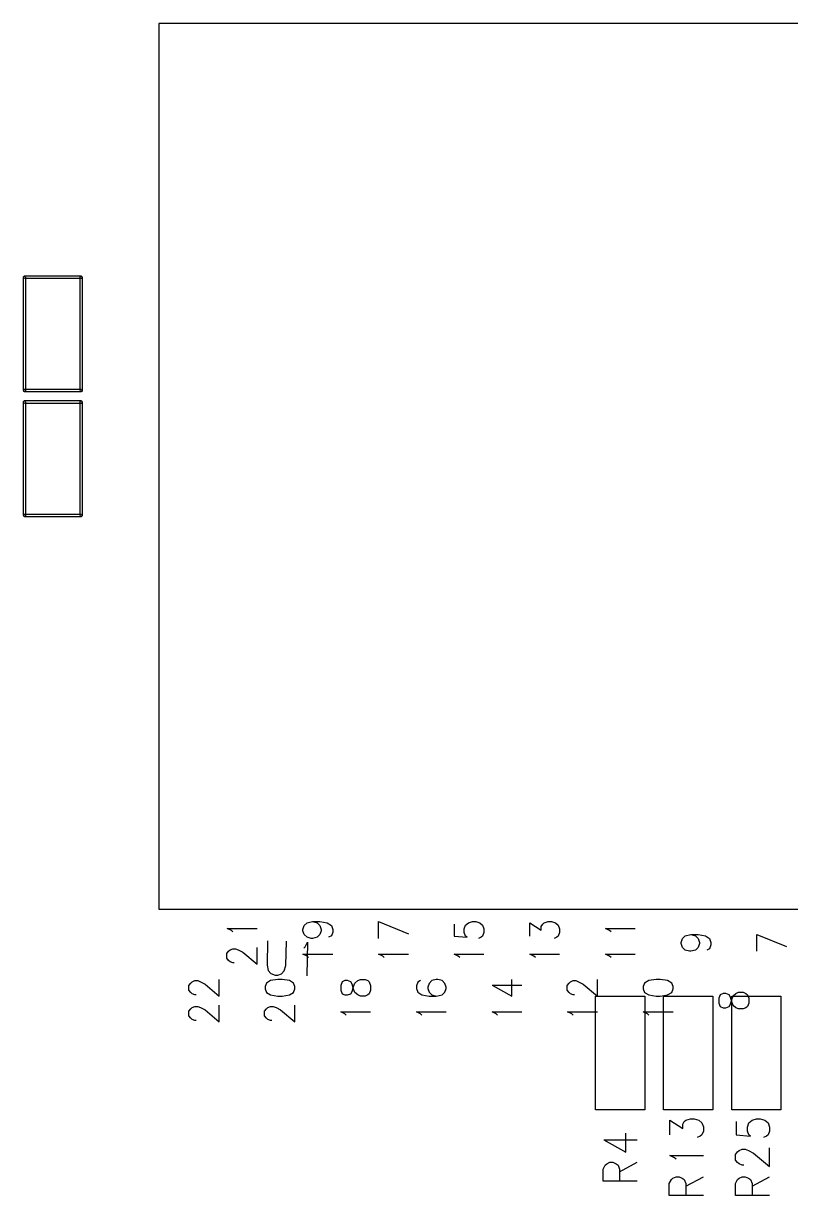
# Model space of a CAD drawing. Extents: x 295 to 953, y 10 to 290.
# Drawn here: x 641.9 to 682.5, y 151.5 to 213.4 of the extents above; entities that cross this region are included whole.
import ezdxf

# ---------------------------------------------------------------- set-up
doc = ezdxf.new("R2010")
doc.units = 0
doc.header["$LTSCALE"] = 5
doc.header["$MEASUREMENT"] = 0
doc.layers.add('13_C-SILK_GBR', color=7, linetype='CONTINUOUS')

msp = doc.modelspace()

# ---------------------------------------------------------------- linework, layer by layer
at = {"layer": '13_C-SILK_GBR', "color": 7}
for p, q in [((695.878, 213.4), (649.078, 213.4)), ((649.078, 213.4), (649.078, 166.6)), ((641.924, 200.02), (641.958, 200.054)), ((641.958, 200.054), (641.924, 200.02)), ((641.958, 200.054), (641.998, 200.054)), ((641.978, 200.054), (641.958, 200.054)), ((644.978, 200.054), (641.978, 200.054)), ((641.998, 200.054), (642.032, 200.02)), ((644.924, 200.02), (644.958, 200.054)), ((644.958, 200.054), (644.998, 200.054)), ((644.998, 200.054), (645.032, 200.02)), ((645.032, 200.02), (644.998, 200.054)), ((641.924, 200), (641.924, 200.02)), ((641.924, 200.02), (641.924, 199.98)), ((641.924, 194), (641.924, 200)), ((641.924, 199.98), (641.958, 199.946)), ((641.978, 199.946), (644.978, 199.946)), ((642.032, 200), (642.032, 194)), ((644.924, 200), (644.924, 200.02)), ((644.924, 194), (644.924, 200)), ((644.978, 199.946), (644.998, 199.946)), ((644.998, 199.946), (645.032, 199.98)), ((645.032, 199.98), (645.032, 200.02)), ((645.032, 200), (645.032, 194)), ((641.958, 194.054), (641.924, 194.02)), ((641.924, 194.02), (641.924, 193.98)), ((641.924, 193.98), (641.958, 193.946)), ((641.958, 193.946), (641.924, 193.98)), ((641.978, 194.054), (641.958, 194.054)), ((641.998, 193.946), (641.958, 193.946)), ((644.978, 194.054), (641.978, 194.054)), ((641.978, 193.946), (644.978, 193.946)), ((642.032, 193.98), (641.998, 193.946)), ((642.032, 194), (642.032, 193.98)), ((644.958, 193.946), (644.924, 193.98)), ((644.998, 193.946), (644.958, 193.946)), ((644.978, 193.946), (644.998, 193.946)), ((645.032, 194.02), (644.998, 194.054)), ((645.032, 193.98), (644.998, 193.946)), ((644.998, 193.946), (645.032, 193.98)), ((645.032, 193.98), (645.032, 194.02)), ((645.032, 194), (645.032, 193.98)), ((641.924, 193.42), (641.958, 193.454)), ((641.958, 193.454), (641.924, 193.42)), ((641.924, 193.4), (641.924, 193.42)), ((641.924, 193.42), (641.924, 193.38)), ((641.924, 187.4), (641.924, 193.4)), ((641.924, 193.38), (641.958, 193.346)), ((641.958, 193.454), (641.998, 193.454)), ((641.978, 193.454), (641.958, 193.454)), ((644.978, 193.454), (641.978, 193.454)), ((641.978, 193.346), (644.978, 193.346)), ((641.998, 193.454), (642.032, 193.42)), ((642.032, 193.4), (642.032, 187.4)), ((644.924, 193.42), (644.958, 193.454)), ((644.924, 193.4), (644.924, 193.42)), ((644.924, 187.4), (644.924, 193.4)), ((644.958, 193.454), (644.998, 193.454)), ((644.978, 193.346), (644.998, 193.346)), ((645.032, 193.42), (644.998, 193.454)), ((644.998, 193.454), (645.032, 193.42)), ((644.998, 193.346), (645.032, 193.38)), ((645.032, 193.38), (645.032, 193.42)), ((645.032, 193.4), (645.032, 187.4)), ((641.958, 187.454), (641.924, 187.42)), ((641.924, 187.42), (641.924, 187.38)), ((641.958, 187.346), (641.924, 187.38)), ((641.924, 187.38), (641.958, 187.346)), ((641.978, 187.454), (641.958, 187.454)), ((641.998, 187.346), (641.958, 187.346)), ((644.978, 187.454), (641.978, 187.454)), ((641.978, 187.346), (644.978, 187.346)), ((642.032, 187.38), (641.998, 187.346)), ((642.032, 187.4), (642.032, 187.38)), ((644.958, 187.346), (644.924, 187.38)), ((644.998, 187.346), (644.958, 187.346)), ((644.978, 187.346), (644.998, 187.346)), ((645.032, 187.42), (644.998, 187.454)), ((645.032, 187.38), (644.998, 187.346)), ((644.998, 187.346), (645.032, 187.38)), ((645.032, 187.38), (645.032, 187.42)), ((645.032, 187.4), (645.032, 187.38)), ((649.078, 166.6), (695.878, 166.6)), ((652.92, 165.476), (652.702, 165.582)), ((652.702, 165.582), (654.278, 165.582)), ((652.994, 165.404), (652.92, 165.476)), ((656.702, 165.528), (656.774, 165.74)), ((656.702, 165.466), (656.702, 165.528)), ((656.774, 165.264), (656.702, 165.466)), ((656.774, 165.74), (656.92, 165.874)), ((656.92, 165.874), (657.212, 165.944)), ((657.212, 165.944), (657.454, 165.874)), ((657.212, 165.944), (657.6, 165.944)), ((657.454, 165.874), (657.6, 165.74)), ((657.6, 165.944), (657.988, 165.874)), ((657.6, 165.74), (657.672, 165.528)), ((657.672, 165.466), (657.6, 165.264)), ((657.672, 165.528), (657.672, 165.466)), ((657.988, 165.874), (658.206, 165.74)), ((658.206, 165.74), (658.278, 165.528)), ((658.278, 165.396), (658.206, 165.192)), ((658.278, 165.528), (658.278, 165.396)), ((660.702, 165.06), (660.702, 165.944)), ((660.702, 165.944), (662.278, 165.308)), ((664.702, 165.812), (664.702, 165.184)), ((665.236, 165.556), (665.308, 165.75)), ((665.236, 165.37), (665.236, 165.556)), ((665.308, 165.184), (665.236, 165.37)), ((665.308, 165.75), (665.454, 165.874)), ((665.454, 165.874), (665.672, 165.944)), ((665.672, 165.944), (665.842, 165.944)), ((665.842, 165.944), (666.06, 165.874)), ((666.06, 165.874), (666.206, 165.75)), ((666.206, 165.75), (666.278, 165.556)), ((666.278, 165.37), (666.206, 165.184)), ((666.278, 165.556), (666.278, 165.37)), ((668.702, 165.184), (668.702, 165.874)), ((668.702, 165.874), (669.308, 165.494)), ((669.308, 165.688), (669.382, 165.812)), ((669.308, 165.494), (669.308, 165.688)), ((669.382, 165.812), (669.454, 165.874)), ((669.454, 165.874), (669.672, 165.944)), ((669.672, 165.944), (669.842, 165.944)), ((669.842, 165.944), (670.06, 165.874)), ((670.06, 165.874), (670.206, 165.75)), ((670.206, 165.75), (670.278, 165.564)), ((670.278, 165.37), (670.206, 165.184)), ((670.278, 165.564), (670.278, 165.37)), ((672.92, 165.476), (672.702, 165.582)), ((672.702, 165.582), (674.278, 165.582)), ((672.994, 165.404), (672.92, 165.476)), ((654.832, 164.922), (654.81, 163.64)), ((655.804, 163.622), (655.826, 164.904)), ((656.92, 165.122), (656.774, 165.264)), ((656.824, 164.614), (656.948, 164.858)), ((656.948, 164.858), (656.916, 163.086)), ((657.138, 165.06), (656.92, 165.122)), ((657.212, 165.06), (657.138, 165.06)), ((657.454, 165.122), (657.212, 165.06)), ((657.6, 165.264), (657.454, 165.122)), ((658.206, 165.192), (658.06, 165.122)), ((664.702, 165.184), (665.382, 165.122)), ((665.382, 165.122), (665.308, 165.184)), ((666.132, 165.122), (665.988, 165.06)), ((666.206, 165.184), (666.132, 165.122)), ((670.132, 165.122), (669.988, 165.06)), ((670.206, 165.184), (670.132, 165.122)), ((676.702, 164.848), (676.774, 165.06)), ((676.702, 164.786), (676.702, 164.848)), ((676.774, 164.584), (676.702, 164.786)), ((676.774, 165.06), (676.92, 165.194)), ((676.92, 165.194), (677.212, 165.264)), ((677.212, 165.264), (677.454, 165.194)), ((677.212, 165.264), (677.6, 165.264)), ((677.454, 165.194), (677.6, 165.06)), ((677.6, 165.264), (677.988, 165.194)), ((677.6, 165.06), (677.672, 164.848)), ((677.672, 164.786), (677.6, 164.584)), ((677.672, 164.848), (677.672, 164.786)), ((677.988, 165.194), (678.206, 165.06)), ((678.206, 165.06), (678.278, 164.848)), ((678.278, 164.848), (678.278, 164.716)), ((680.702, 164.38), (680.702, 165.264)), ((680.702, 165.264), (682.278, 164.628)), ((652.678, 164.266), (652.774, 164.39)), ((652.678, 164.01), (652.678, 164.266)), ((652.774, 164.39), (652.848, 164.452)), ((652.848, 164.452), (652.994, 164.514)), ((652.994, 164.514), (653.138, 164.514)), ((653.138, 164.514), (653.284, 164.452)), ((653.284, 164.452), (653.526, 164.328)), ((653.526, 164.328), (654.278, 163.7)), ((654.278, 163.7), (654.278, 164.584)), ((656.92, 164.116), (656.702, 164.222)), ((656.702, 164.222), (658.278, 164.222)), ((656.744, 164.534), (656.824, 164.614)), ((656.994, 164.044), (656.92, 164.116)), ((660.92, 164.116), (660.702, 164.222)), ((660.702, 164.222), (662.278, 164.222)), ((660.994, 164.044), (660.92, 164.116)), ((664.92, 164.116), (664.702, 164.222)), ((664.702, 164.222), (666.278, 164.222)), ((664.994, 164.044), (664.92, 164.116)), ((668.92, 164.116), (668.702, 164.222)), ((668.702, 164.222), (670.278, 164.222)), ((668.994, 164.044), (668.92, 164.116)), ((672.92, 164.116), (672.702, 164.222)), ((672.702, 164.222), (674.278, 164.222)), ((672.994, 164.044), (672.92, 164.116)), ((676.92, 164.442), (676.774, 164.584)), ((677.138, 164.38), (676.92, 164.442)), ((677.212, 164.38), (677.138, 164.38)), ((677.454, 164.442), (677.212, 164.38)), ((677.6, 164.584), (677.454, 164.442)), ((678.206, 164.512), (678.06, 164.442)), ((678.278, 164.716), (678.206, 164.512)), ((652.774, 163.886), (652.678, 164.01)), ((652.848, 163.824), (652.774, 163.886)), ((652.994, 163.762), (652.848, 163.824)), ((653.066, 163.762), (652.994, 163.762)), ((654.81, 163.64), (654.874, 163.366)), ((655.72, 163.352), (655.804, 163.622)), ((652.278, 162.012), (652.278, 162.896)), ((654.874, 163.366), (655.01, 163.2)), ((655.382, 162.896), (654.994, 162.826)), ((655.01, 163.2), (655.228, 163.114)), ((655.228, 163.114), (655.368, 163.112)), ((655.368, 163.112), (655.578, 163.19)), ((655.6, 162.896), (655.382, 162.896)), ((655.578, 163.19), (655.72, 163.352)), ((655.988, 162.826), (655.6, 162.896)), ((659.6, 162.826), (659.744, 162.896)), ((659.744, 162.896), (659.988, 162.896)), ((659.988, 162.896), (660.132, 162.826)), ((663.744, 162.896), (663.526, 162.826)), ((663.842, 162.896), (663.744, 162.896)), ((664.06, 162.826), (663.842, 162.896)), ((667.744, 162.012), (667.744, 162.896)), ((672.278, 162.012), (672.278, 162.896)), ((675.382, 162.896), (674.994, 162.826)), ((675.6, 162.896), (675.382, 162.896)), ((675.988, 162.826), (675.6, 162.896)), ((650.678, 162.578), (650.774, 162.702)), ((650.678, 162.322), (650.678, 162.578)), ((650.774, 162.198), (650.678, 162.322)), ((650.774, 162.702), (650.848, 162.764)), ((650.848, 162.764), (650.994, 162.826)), ((650.994, 162.826), (651.138, 162.826)), ((651.138, 162.826), (651.284, 162.764)), ((651.284, 162.764), (651.526, 162.64)), ((651.526, 162.64), (652.278, 162.012)), ((654.774, 162.702), (654.702, 162.516)), ((654.702, 162.516), (654.702, 162.392)), ((654.702, 162.392), (654.774, 162.198)), ((654.994, 162.826), (654.774, 162.702)), ((656.206, 162.702), (655.988, 162.826)), ((656.278, 162.516), (656.206, 162.702)), ((656.206, 162.198), (656.278, 162.392)), ((656.278, 162.392), (656.278, 162.516)), ((658.774, 162.764), (658.702, 162.578)), ((658.702, 162.578), (658.702, 162.322)), ((658.702, 162.322), (658.774, 162.136)), ((658.92, 162.826), (658.774, 162.764)), ((659.066, 162.826), (658.92, 162.826)), ((659.236, 162.764), (659.066, 162.826)), ((659.308, 162.64), (659.236, 162.764)), ((659.236, 162.136), (659.308, 162.26)), ((659.382, 162.384), (659.308, 162.64)), ((659.308, 162.26), (659.382, 162.516)), ((659.382, 162.516), (659.454, 162.702)), ((659.454, 162.198), (659.382, 162.384)), ((659.454, 162.702), (659.6, 162.826)), ((660.132, 162.826), (660.206, 162.764)), ((660.206, 162.764), (660.278, 162.578)), ((660.278, 162.322), (660.206, 162.136)), ((660.278, 162.578), (660.278, 162.322)), ((662.774, 162.754), (662.702, 162.552)), ((662.702, 162.552), (662.702, 162.418)), ((662.702, 162.418), (662.774, 162.216)), ((662.92, 162.826), (662.774, 162.754)), ((663.382, 162.684), (663.308, 162.48)), ((663.308, 162.48), (663.308, 162.418)), ((663.308, 162.418), (663.382, 162.216)), ((663.526, 162.826), (663.382, 162.684)), ((664.206, 162.684), (664.06, 162.826)), ((664.278, 162.48), (664.206, 162.684)), ((664.206, 162.216), (664.278, 162.418)), ((664.278, 162.418), (664.278, 162.48)), ((666.702, 162.596), (667.744, 162.012)), ((666.702, 162.596), (668.278, 162.596)), ((670.678, 162.578), (670.774, 162.702)), ((670.678, 162.322), (670.678, 162.578)), ((670.774, 162.198), (670.678, 162.322)), ((670.774, 162.702), (670.848, 162.764)), ((670.848, 162.764), (670.994, 162.826)), ((670.994, 162.826), (671.138, 162.826)), ((671.138, 162.826), (671.284, 162.764)), ((671.284, 162.764), (671.526, 162.64)), ((671.526, 162.64), (672.278, 162.012)), ((674.774, 162.702), (674.702, 162.516)), ((674.702, 162.516), (674.702, 162.392)), ((674.702, 162.392), (674.774, 162.198)), ((674.994, 162.826), (674.774, 162.702)), ((676.206, 162.702), (675.988, 162.826)), ((676.278, 162.516), (676.206, 162.702)), ((676.206, 162.198), (676.278, 162.392)), ((676.278, 162.392), (676.278, 162.516)), ((650.848, 162.136), (650.774, 162.198)), ((650.994, 162.074), (650.848, 162.136)), ((651.066, 162.074), (650.994, 162.074)), ((654.774, 162.198), (654.994, 162.074)), ((654.994, 162.074), (655.382, 162.012)), ((655.382, 162.012), (655.6, 162.012)), ((655.6, 162.012), (655.988, 162.074)), ((655.988, 162.074), (656.206, 162.198)), ((658.774, 162.136), (658.92, 162.074)), ((658.92, 162.074), (659.066, 162.074)), ((659.066, 162.074), (659.236, 162.136)), ((659.6, 162.074), (659.454, 162.198)), ((659.744, 162.012), (659.6, 162.074)), ((659.988, 162.012), (659.744, 162.012)), ((660.132, 162.074), (659.988, 162.012)), ((660.206, 162.136), (660.132, 162.074)), ((662.774, 162.216), (662.994, 162.074)), ((662.994, 162.074), (663.382, 162.012)), ((663.382, 162.216), (663.526, 162.074)), ((663.382, 162.012), (663.744, 162.012)), ((663.526, 162.074), (663.744, 162.012)), ((663.744, 162.012), (664.06, 162.074)), ((664.06, 162.074), (664.206, 162.216)), ((670.848, 162.136), (670.774, 162.198)), ((670.994, 162.074), (670.848, 162.136)), ((671.066, 162.074), (670.994, 162.074)), ((672.178, 156), (672.178, 162)), ((672.178, 162), (674.778, 162)), ((674.774, 162.198), (674.994, 162.074)), ((674.778, 162), (674.778, 156)), ((674.994, 162.074), (675.382, 162.012)), ((675.382, 162.012), (675.6, 162.012)), ((675.6, 162.012), (675.988, 162.074)), ((675.778, 156), (675.778, 162)), ((675.778, 162), (678.378, 162)), ((675.988, 162.074), (676.206, 162.198)), ((678.378, 162), (678.378, 156)), ((678.774, 162.084), (678.702, 161.898)), ((678.702, 161.898), (678.702, 161.642)), ((678.702, 161.642), (678.774, 161.456)), ((678.92, 162.146), (678.774, 162.084)), ((679.066, 162.146), (678.92, 162.146)), ((679.236, 162.084), (679.066, 162.146)), ((679.308, 161.96), (679.236, 162.084)), ((679.382, 161.704), (679.308, 161.96)), ((679.308, 161.58), (679.382, 161.836)), ((679.378, 156), (679.378, 162)), ((679.378, 162), (681.978, 162)), ((679.382, 161.836), (679.454, 162.022)), ((679.454, 161.518), (679.382, 161.704)), ((679.454, 162.022), (679.6, 162.146)), ((679.6, 162.146), (679.744, 162.216)), ((679.744, 162.216), (679.988, 162.216)), ((679.988, 162.216), (680.132, 162.146)), ((680.132, 162.146), (680.206, 162.084)), ((680.206, 162.084), (680.278, 161.898)), ((680.278, 161.642), (680.206, 161.456)), ((680.278, 161.898), (680.278, 161.642)), ((681.978, 162), (681.978, 156)), ((650.678, 161.218), (650.774, 161.342)), ((650.678, 160.962), (650.678, 161.218)), ((650.774, 161.342), (650.848, 161.404)), ((650.848, 161.404), (650.994, 161.466)), ((650.994, 161.466), (651.138, 161.466)), ((651.138, 161.466), (651.284, 161.404)), ((651.284, 161.404), (651.526, 161.28)), ((651.526, 161.28), (652.278, 160.652)), ((652.278, 160.652), (652.278, 161.536)), ((654.678, 161.218), (654.774, 161.342)), ((654.678, 160.962), (654.678, 161.218)), ((654.774, 161.342), (654.848, 161.404)), ((654.848, 161.404), (654.994, 161.466)), ((654.994, 161.466), (655.138, 161.466)), ((655.138, 161.466), (655.284, 161.404)), ((655.284, 161.404), (655.526, 161.28)), ((655.526, 161.28), (656.278, 160.652)), ((656.278, 160.652), (656.278, 161.536)), ((658.92, 161.068), (658.702, 161.174)), ((658.702, 161.174), (660.278, 161.174)), ((658.994, 160.996), (658.92, 161.068)), ((662.92, 161.068), (662.702, 161.174)), ((662.702, 161.174), (664.278, 161.174)), ((662.994, 160.996), (662.92, 161.068)), ((666.92, 161.068), (666.702, 161.174)), ((666.702, 161.174), (668.278, 161.174)), ((666.994, 160.996), (666.92, 161.068)), ((670.92, 161.068), (670.702, 161.174)), ((670.702, 161.174), (672.278, 161.174)), ((670.994, 160.996), (670.92, 161.068)), ((674.92, 161.068), (674.702, 161.174)), ((674.702, 161.174), (676.278, 161.174)), ((674.994, 160.996), (674.92, 161.068)), ((678.774, 161.456), (678.92, 161.394)), ((678.92, 161.394), (679.066, 161.394)), ((679.066, 161.394), (679.236, 161.456)), ((679.236, 161.456), (679.308, 161.58)), ((679.6, 161.394), (679.454, 161.518)), ((679.744, 161.332), (679.6, 161.394)), ((679.988, 161.332), (679.744, 161.332)), ((680.132, 161.394), (679.988, 161.332)), ((680.206, 161.456), (680.132, 161.394)), ((650.774, 160.838), (650.678, 160.962)), ((650.848, 160.776), (650.774, 160.838)), ((650.994, 160.714), (650.848, 160.776)), ((651.066, 160.714), (650.994, 160.714)), ((654.774, 160.838), (654.678, 160.962)), ((654.848, 160.776), (654.774, 160.838)), ((654.994, 160.714), (654.848, 160.776)), ((655.066, 160.714), (654.994, 160.714)), ((674.778, 156), (672.178, 156)), ((678.378, 156), (675.778, 156)), ((676.106, 154.672), (676.106, 155.448)), ((676.106, 155.448), (676.788, 155.02)), ((676.868, 155.378), (676.95, 155.448)), ((676.95, 155.448), (677.196, 155.528)), ((677.196, 155.528), (677.388, 155.528)), ((677.388, 155.528), (677.632, 155.448)), ((677.632, 155.448), (677.796, 155.308)), ((681.978, 156), (679.378, 156)), ((680.288, 155.308), (680.45, 155.448)), ((680.45, 155.448), (680.696, 155.528)), ((680.696, 155.528), (680.888, 155.528)), ((680.888, 155.528), (681.132, 155.448)), ((681.132, 155.448), (681.296, 155.308)), ((676.788, 155.238), (676.868, 155.378)), ((676.788, 155.02), (676.788, 155.238)), ((677.796, 155.308), (677.878, 155.1)), ((677.878, 154.88), (677.796, 154.672)), ((677.878, 155.1), (677.878, 154.88)), ((679.606, 155.378), (679.606, 154.672)), ((680.206, 155.09), (680.288, 155.308)), ((680.206, 154.88), (680.206, 155.09)), ((680.288, 154.672), (680.206, 154.88)), ((681.296, 155.308), (681.378, 155.09)), ((681.378, 154.88), (681.296, 154.672)), ((681.378, 155.09), (681.378, 154.88)), ((672.606, 154.424), (673.778, 153.768)), ((672.606, 154.424), (674.378, 154.424)), ((673.778, 153.768), (673.778, 154.762)), ((677.714, 154.602), (677.55, 154.532)), ((677.796, 154.672), (677.714, 154.602)), ((679.606, 154.672), (680.368, 154.602)), ((680.368, 154.602), (680.288, 154.672)), ((681.214, 154.602), (681.05, 154.532)), ((681.296, 154.672), (681.214, 154.602)), ((676.35, 153.47), (676.106, 153.59)), ((676.106, 153.59), (677.878, 153.59)), ((679.578, 153.64), (679.688, 153.778)), ((679.578, 153.35), (679.578, 153.64)), ((679.688, 153.778), (679.768, 153.848)), ((679.768, 153.848), (679.932, 153.918)), ((679.932, 153.918), (680.096, 153.918)), ((680.096, 153.918), (680.26, 153.848)), ((680.26, 153.848), (680.532, 153.708)), ((680.532, 153.708), (681.378, 153.002)), ((681.378, 153.002), (681.378, 153.998)), ((672.578, 152.874), (672.688, 153.084)), ((672.688, 153.084), (672.768, 153.152)), ((672.768, 153.152), (672.932, 153.232)), ((672.932, 153.232), (673.096, 153.232)), ((673.096, 153.232), (673.26, 153.152)), ((673.26, 153.152), (673.368, 153.084)), ((673.368, 153.084), (673.45, 152.874)), ((673.45, 152.726), (674.378, 153.232)), ((676.432, 153.39), (676.35, 153.47)), ((679.688, 153.212), (679.578, 153.35)), ((679.768, 153.142), (679.688, 153.212)), ((679.932, 153.072), (679.768, 153.142)), ((680.014, 153.072), (679.932, 153.072)), ((672.578, 152.238), (672.578, 152.874)), ((673.45, 152.874), (673.45, 152.238)), ((676.188, 152.318), (676.268, 152.388)), ((676.268, 152.388), (676.432, 152.468)), ((676.432, 152.468), (676.596, 152.468)), ((676.596, 152.468), (676.76, 152.388)), ((676.76, 152.388), (676.868, 152.318)), ((676.95, 151.96), (677.878, 152.468)), ((679.688, 152.318), (679.768, 152.388)), ((679.768, 152.388), (679.932, 152.468)), ((679.932, 152.468), (680.096, 152.468)), ((680.096, 152.468), (680.26, 152.388)), ((680.26, 152.388), (680.368, 152.318)), ((680.45, 151.96), (681.378, 152.468)), ((674.378, 152.238), (672.578, 152.238)), ((676.078, 152.11), (676.188, 152.318)), ((676.078, 151.472), (676.078, 152.11)), ((676.868, 152.318), (676.95, 152.11)), ((676.95, 152.11), (676.95, 151.472)), ((679.578, 152.11), (679.688, 152.318)), ((679.578, 151.472), (679.578, 152.11)), ((680.368, 152.318), (680.45, 152.11)), ((680.45, 152.11), (680.45, 151.472)), ((677.878, 151.472), (676.078, 151.472)), ((681.378, 151.472), (679.578, 151.472))]:
    msp.add_line(p, q, dxfattribs=at)

doc.saveas('drawing.dxf')
